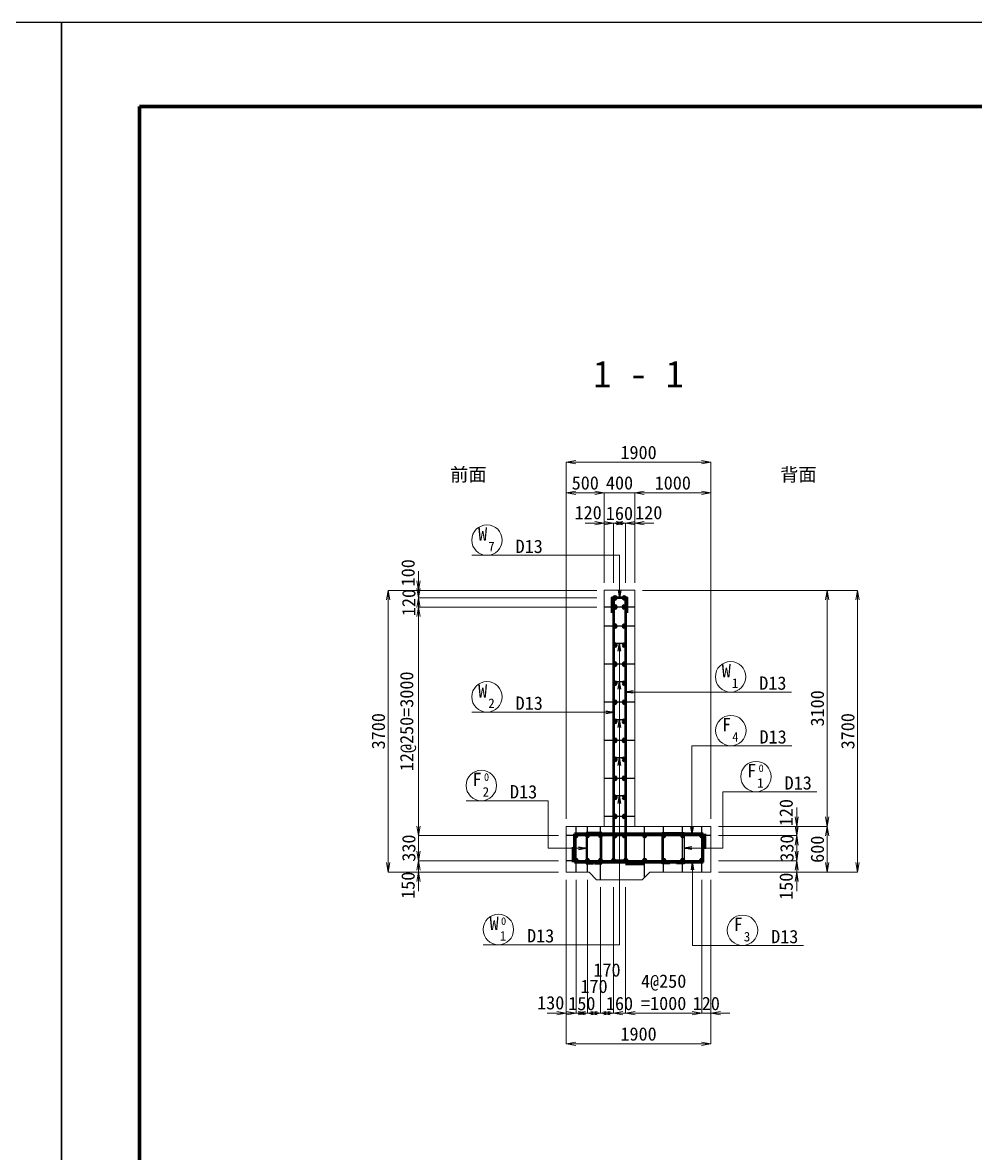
# Model space of a CAD drawing. Header units: millimetres. Extents: x 169470 to 758170, y -17820 to 11880.
# Drawn here: x 589457 to 601976, y -2970 to 11880 of the extents above; entities that cross this region are included whole.
import ezdxf
from ezdxf.enums import TextEntityAlignment as Align

# ---------------------------------------------------------------- set-up
doc = ezdxf.new("R2010")
doc.units = ezdxf.units.MM
doc.header["$LTSCALE"] = 50
doc.header["$PDSIZE"] = 300
doc.layers.get('Defpoints').update_dxf_attribs({"color": 151})
for name, color, linetype, lineweight in [('D-BGD', 7, 'Continuous', 13), ('D-STR', 1, 'Continuous', 50), ('D-STR-DIM', 7, 'Continuous', 13), ('D-STR-HTXT', 7, 'Continuous', 13), ('D-STR-STR2', 6, 'Continuous', 25), ('D-STR-STR3', 4, 'Continuous', 25), ('D-STR-TXT', 7, 'Continuous', 13), ('D-TTL', 2, 'Continuous', 140)]:
    doc.layers.add(name, color=color, linetype=linetype, lineweight=lineweight)
doc.styles.add('MS ゴシック', font='MS Gothic.ttf')
doc.styles.add('YOKO_GOTHIC', font='MS Gothic.ttf')
doc.dimstyles.new('DIM-50', dxfattribs={"dimscale": 50, "dimtxt": 3.5, "dimasz": 2.5, "dimexe": 0, "dimexo": 2, "dimgap": 0.8, "dimtad": 1, "dimdec": 0, "dimzin": 1, "dimdsep": 46, "dimtxsty": 'MS ゴシック', "dimblk": 'OPEN', "dimcen": 0.1, "dimclrd": 256, "dimclre": 256, "dimclrt": 256, "dimaunit": 1, "dimadec": 3, "dimazin": 0, "dimtfac": 1, "dimtdec": 0, "dimtix": 1, "dimtmove": 2, "dimatfit": 3, "dimldrblk": 'OPEN', "dimfxl": 1, "dimlwd": -1, "dimlwe": -1, "dimarcsym": 2})
doc.dimstyles.new('S50', dxfattribs={"dimscale": 50, "dimtxt": 3.5, "dimasz": 2, "dimexe": 1, "dimexo": 1, "dimgap": 1, "dimtad": 1, "dimdec": 0, "dimzin": 1, "dimdsep": 46, "dimtxsty": 'YOKO_GOTHIC', "dimblk": 'OPEN', "dimcen": 0, "dimclrd": 256, "dimclre": 256, "dimclrt": 256, "dimaunit": 1, "dimadec": 3, "dimazin": 0, "dimtfac": 1, "dimtdec": 0, "dimtix": 1, "dimtmove": 2, "dimatfit": 3, "dimldrblk": 'OPEN', "dimfxl": 1, "dimlwd": -1, "dimlwe": -1, "dimarcsym": 0})

# ---------------------------------------------------------------- blocks, each defined once
blk = doc.blocks.new('B')
at = {"layer": 'D-STR-STR2', "lineweight": 50}
for radius in [20, 10]:
    blk.add_circle((5867, 22812), radius, dxfattribs=at)
blk = doc.blocks.new('_Open')
at = {"color": 0, "linetype": 'ByBlock', "lineweight": -2}
for p, q in [((-1, 0.17), (0, 0)), ((-1, -0.17), (0, 0)), ((0, 0), (-1, 0))]:
    blk.add_line(p, q, dxfattribs=at)
blk = doc.blocks.new('*D314')
at = {"layer": 'D-STR-DIM', "ltscale": 1500, "transparency": 16777216}
for p, q in [((596600, 624), (596600, -1130)), ((596730, 624), (596730, -1130)), ((596475, -1130), (596350, -1130)), ((596600, -1130), (596730, -1130)), ((596855, -1130), (596980, -1130))]:
    blk.add_line(p, q, dxfattribs=at)
at = {"layer": 'Defpoints', "color": 0, "ltscale": 1500, "transparency": 16777216}
for p in [(596600, 724), (596730, 724), (596730, -1130)]:
    blk.add_point(p, dxfattribs=at)
at = {"layer": 'D-STR-DIM', "ltscale": 1500, "transparency": 16777216, "xscale": 125, "yscale": 125, "zscale": 125}
blk.add_blockref('_Open', (596600, -1130), dxfattribs=at)
at = {"layer": 'D-STR-DIM', "ltscale": 1500, "transparency": 16777216, "xscale": 125, "yscale": 125, "zscale": 125, "rotation": 180}
blk.add_blockref('_Open', (596730, -1130), dxfattribs=at)
at = {"layer": 'D-STR-DIM', "ltscale": 1500, "transparency": 16777216, "insert": (596396, -993), "char_height": 175, "attachment_point": 5, "style": 'MS ゴシック'}
blk.add_mtext('130', dxfattribs=at)
blk = doc.blocks.new('*D315')
at = {"layer": 'D-STR-DIM', "ltscale": 1500, "transparency": 16777216}
for p, q in [((596730, 624), (596730, -1130)), ((596880, 624), (596880, -1130)), ((596605, -1130), (596480, -1130)), ((596730, -1130), (596880, -1130)), ((597005, -1130), (597130, -1130))]:
    blk.add_line(p, q, dxfattribs=at)
at = {"layer": 'Defpoints', "color": 0, "ltscale": 1500, "transparency": 16777216}
for p in [(596730, 724), (596880, 724), (596880, -1130)]:
    blk.add_point(p, dxfattribs=at)
at = {"layer": 'D-STR-DIM', "ltscale": 1500, "transparency": 16777216, "xscale": 125, "yscale": 125, "zscale": 125}
blk.add_blockref('_Open', (596730, -1130), dxfattribs=at)
at = {"layer": 'D-STR-DIM', "ltscale": 1500, "transparency": 16777216, "xscale": 125, "yscale": 125, "zscale": 125, "rotation": 180}
blk.add_blockref('_Open', (596880, -1130), dxfattribs=at)
at = {"layer": 'D-STR-DIM', "ltscale": 1500, "transparency": 16777216, "insert": (596805, -1003), "char_height": 175, "attachment_point": 5, "style": 'MS ゴシック'}
blk.add_mtext('150', dxfattribs=at)
blk = doc.blocks.new('*D316')
at = {"layer": 'D-STR-DIM', "ltscale": 1500, "transparency": 16777216}
for p, q in [((596880, 624), (596880, -1130)), ((597050, 524), (597050, -1130)), ((596755, -1130), (596630, -1130)), ((596880, -1130), (597050, -1130)), ((597175, -1130), (597300, -1130))]:
    blk.add_line(p, q, dxfattribs=at)
at = {"layer": 'Defpoints', "color": 0, "ltscale": 1500, "transparency": 16777216}
for p in [(596880, 724), (597050, 624), (597050, -1130)]:
    blk.add_point(p, dxfattribs=at)
at = {"layer": 'D-STR-DIM', "ltscale": 1500, "transparency": 16777216, "xscale": 125, "yscale": 125, "zscale": 125}
blk.add_blockref('_Open', (596880, -1130), dxfattribs=at)
at = {"layer": 'D-STR-DIM', "ltscale": 1500, "transparency": 16777216, "xscale": 125, "yscale": 125, "zscale": 125, "rotation": 180}
blk.add_blockref('_Open', (597050, -1130), dxfattribs=at)
at = {"layer": 'D-STR-DIM', "ltscale": 1500, "transparency": 16777216, "insert": (596965, -778), "char_height": 175, "attachment_point": 5, "style": 'MS ゴシック'}
blk.add_mtext('170', dxfattribs=at)
blk = doc.blocks.new('*D317')
at = {"layer": 'D-STR-DIM', "ltscale": 1500, "transparency": 16777216}
for p, q in [((597050, 524), (597050, -1130)), ((597220, 524), (597220, -1130)), ((596925, -1130), (596800, -1130)), ((597050, -1130), (597220, -1130)), ((597345, -1130), (597470, -1130))]:
    blk.add_line(p, q, dxfattribs=at)
at = {"layer": 'Defpoints', "color": 0, "ltscale": 1500, "transparency": 16777216}
for p in [(597050, 624), (597220, 624), (597220, -1130)]:
    blk.add_point(p, dxfattribs=at)
at = {"layer": 'D-STR-DIM', "ltscale": 1500, "transparency": 16777216, "xscale": 125, "yscale": 125, "zscale": 125}
blk.add_blockref('_Open', (597050, -1130), dxfattribs=at)
at = {"layer": 'D-STR-DIM', "ltscale": 1500, "transparency": 16777216, "xscale": 125, "yscale": 125, "zscale": 125, "rotation": 180}
blk.add_blockref('_Open', (597220, -1130), dxfattribs=at)
at = {"layer": 'D-STR-DIM', "ltscale": 1500, "transparency": 16777216, "insert": (597135, -563), "char_height": 175, "attachment_point": 5, "style": 'MS ゴシック'}
blk.add_mtext('170', dxfattribs=at)
blk = doc.blocks.new('*D318')
at = {"layer": 'D-STR-DIM', "ltscale": 1500, "transparency": 16777216}
for p, q in [((597220, 524), (597220, -1130)), ((597380, 524), (597380, -1130)), ((597095, -1130), (596970, -1130)), ((597220, -1130), (597380, -1130)), ((597505, -1130), (597630, -1130))]:
    blk.add_line(p, q, dxfattribs=at)
at = {"layer": 'Defpoints', "color": 0, "ltscale": 1500, "transparency": 16777216}
for p in [(597220, 624), (597380, 624), (597380, -1130)]:
    blk.add_point(p, dxfattribs=at)
at = {"layer": 'D-STR-DIM', "ltscale": 1500, "transparency": 16777216, "xscale": 125, "yscale": 125, "zscale": 125}
blk.add_blockref('_Open', (597220, -1130), dxfattribs=at)
at = {"layer": 'D-STR-DIM', "ltscale": 1500, "transparency": 16777216, "xscale": 125, "yscale": 125, "zscale": 125, "rotation": 180}
blk.add_blockref('_Open', (597380, -1130), dxfattribs=at)
at = {"layer": 'D-STR-DIM', "ltscale": 1500, "transparency": 16777216, "insert": (597300, -1003), "char_height": 175, "attachment_point": 5, "style": 'MS ゴシック'}
blk.add_mtext('160', dxfattribs=at)
blk = doc.blocks.new('*D319')
at = {"layer": 'D-STR-DIM', "ltscale": 1500, "transparency": 16777216}
for p, q in [((598380, 624), (598380, -1130)), ((597380, 524), (597380, -1130)), ((597505, -1130), (598255, -1130))]:
    blk.add_line(p, q, dxfattribs=at)
at = {"layer": 'Defpoints', "color": 0, "ltscale": 1500, "transparency": 16777216}
for p in [(597380, 624), (598380, 724), (598380, -1130)]:
    blk.add_point(p, dxfattribs=at)
at = {"layer": 'D-STR-DIM', "ltscale": 1500, "transparency": 16777216, "xscale": 125, "yscale": 125, "zscale": 125, "rotation": 180}
blk.add_blockref('_Open', (597380, -1130), dxfattribs=at)
at = {"layer": 'D-STR-DIM', "ltscale": 1500, "transparency": 16777216, "xscale": 125, "yscale": 125, "zscale": 125}
blk.add_blockref('_Open', (598380, -1130), dxfattribs=at)
at = {"layer": 'D-STR-DIM', "ltscale": 1500, "transparency": 16777216, "insert": (597880, -855), "char_height": 175, "attachment_point": 5, "style": 'MS ゴシック'}
blk.add_mtext('4@250\\P=1000', dxfattribs=at)
blk = doc.blocks.new('*D320')
at = {"layer": 'D-STR-DIM', "ltscale": 1500, "transparency": 16777216}
for p, q in [((598380, 624), (598380, -1130)), ((598500, 624), (598500, -1130)), ((598255, -1130), (598130, -1130)), ((598380, -1130), (598500, -1130)), ((598625, -1130), (598750, -1130))]:
    blk.add_line(p, q, dxfattribs=at)
at = {"layer": 'Defpoints', "color": 0, "ltscale": 1500, "transparency": 16777216}
for p in [(598380, 724), (598500, 724), (598500, -1130)]:
    blk.add_point(p, dxfattribs=at)
at = {"layer": 'D-STR-DIM', "ltscale": 1500, "transparency": 16777216, "xscale": 125, "yscale": 125, "zscale": 125}
blk.add_blockref('_Open', (598380, -1130), dxfattribs=at)
at = {"layer": 'D-STR-DIM', "ltscale": 1500, "transparency": 16777216, "xscale": 125, "yscale": 125, "zscale": 125, "rotation": 180}
blk.add_blockref('_Open', (598500, -1130), dxfattribs=at)
at = {"layer": 'D-STR-DIM', "ltscale": 1500, "transparency": 16777216, "insert": (598440, -1003), "char_height": 175, "attachment_point": 5, "style": 'MS ゴシック'}
blk.add_mtext('120', dxfattribs=at)
blk = doc.blocks.new('*D321')
at = {"layer": 'D-STR-DIM', "ltscale": 1500, "transparency": 16777216}
for p, q in [((596600, 624), (596600, -1530)), ((598500, 624), (598500, -1530)), ((598375, -1530), (596725, -1530))]:
    blk.add_line(p, q, dxfattribs=at)
at = {"layer": 'Defpoints', "color": 0, "ltscale": 1500, "transparency": 16777216}
for p in [(596600, 724), (598500, 724), (596600, -1530)]:
    blk.add_point(p, dxfattribs=at)
at = {"layer": 'D-STR-DIM', "ltscale": 1500, "transparency": 16777216, "xscale": 125, "yscale": 125, "zscale": 125, "rotation": 180}
blk.add_blockref('_Open', (596600, -1530), dxfattribs=at)
at = {"layer": 'D-STR-DIM', "ltscale": 1500, "transparency": 16777216, "xscale": 125, "yscale": 125, "zscale": 125}
blk.add_blockref('_Open', (598500, -1530), dxfattribs=at)
at = {"layer": 'D-STR-DIM', "ltscale": 1500, "transparency": 16777216, "insert": (597550, -1403), "char_height": 175, "attachment_point": 5, "style": 'MS ゴシック'}
blk.add_mtext('1900', dxfattribs=at)
blk = doc.blocks.new('*D1829')
at = {"layer": 'D-STR-DIM', "ltscale": 1500, "transparency": 16777216}
for p, q in [((594659, 4549), (594659, 4674)), ((597000, 4424), (594659, 4424)), ((594659, 4424), (594659, 4324)), ((597000, 4324), (594659, 4324)), ((594659, 4199), (594659, 4074))]:
    blk.add_line(p, q, dxfattribs=at)
at = {"layer": 'Defpoints', "color": 0, "ltscale": 1500, "transparency": 16777216}
for p in [(594659, 4324), (597100, 4424), (597100, 4324)]:
    blk.add_point(p, dxfattribs=at)
at = {"layer": 'D-STR-DIM', "ltscale": 1500, "transparency": 16777216, "xscale": 125, "yscale": 125, "zscale": 125}
for p, rotation in [((594659, 4424), 270), ((594659, 4324), 90)]:
    blk.add_blockref('_Open', p, dxfattribs=dict(at, rotation=rotation))
at = {"layer": 'D-STR-DIM', "ltscale": 1500, "transparency": 16777216, "insert": (594522, 4655), "char_height": 175, "attachment_point": 5, "rotation": 90, "style": 'MS ゴシック'}
blk.add_mtext('100', dxfattribs=at)
blk = doc.blocks.new('*D1830')
at = {"layer": 'D-STR-DIM', "ltscale": 1500, "transparency": 16777216}
for p, q in [((594659, 4449), (594659, 4574)), ((597000, 4324), (594659, 4324)), ((594659, 4324), (594659, 4204)), ((597000, 4204), (594659, 4204)), ((594659, 4079), (594659, 3954))]:
    blk.add_line(p, q, dxfattribs=at)
at = {"layer": 'Defpoints', "color": 0, "ltscale": 1500, "transparency": 16777216}
for p in [(597100, 4324), (594659, 4204), (597100, 4204)]:
    blk.add_point(p, dxfattribs=at)
at = {"layer": 'D-STR-DIM', "ltscale": 1500, "transparency": 16777216, "xscale": 125, "yscale": 125, "zscale": 125}
for p, rotation in [((594659, 4324), 270), ((594659, 4204), 90)]:
    blk.add_blockref('_Open', p, dxfattribs=dict(at, rotation=rotation))
at = {"layer": 'D-STR-DIM', "ltscale": 1500, "transparency": 16777216, "insert": (594532, 4264), "char_height": 175, "attachment_point": 5, "rotation": 90, "style": 'MS ゴシック'}
blk.add_mtext('120', dxfattribs=at)
blk = doc.blocks.new('*D1831')
at = {"layer": 'D-STR-DIM', "ltscale": 1500, "transparency": 16777216}
for p, q in [((597000, 4204), (594659, 4204)), ((594659, 4079), (594659, 1329)), ((596500, 1204), (594659, 1204))]:
    blk.add_line(p, q, dxfattribs=at)
at = {"layer": 'Defpoints', "color": 0, "ltscale": 1500, "transparency": 16777216}
for p in [(597100, 4204), (594659, 1204), (596600, 1204)]:
    blk.add_point(p, dxfattribs=at)
at = {"layer": 'D-STR-DIM', "ltscale": 1500, "transparency": 16777216, "xscale": 125, "yscale": 125, "zscale": 125}
for p, rotation in [((594659, 4204), 90), ((594659, 1204), 270)]:
    blk.add_blockref('_Open', p, dxfattribs=dict(at, rotation=rotation))
at = {"layer": 'D-STR-DIM', "ltscale": 1500, "transparency": 16777216, "insert": (594522, 2704), "char_height": 175, "attachment_point": 5, "rotation": 90, "style": 'MS ゴシック'}
blk.add_mtext('12@250=3000', dxfattribs=at)
blk = doc.blocks.new('*D1832')
at = {"layer": 'D-STR-DIM', "ltscale": 1500, "transparency": 16777216}
for p, q in [((594659, 1329), (594659, 1454)), ((596500, 1204), (594659, 1204)), ((594659, 1204), (594659, 874)), ((596500, 874), (594659, 874)), ((594659, 749), (594659, 624))]:
    blk.add_line(p, q, dxfattribs=at)
at = {"layer": 'Defpoints', "color": 0, "ltscale": 1500, "transparency": 16777216}
for p in [(596600, 1204), (594659, 874), (596600, 874)]:
    blk.add_point(p, dxfattribs=at)
at = {"layer": 'D-STR-DIM', "ltscale": 1500, "transparency": 16777216, "xscale": 125, "yscale": 125, "zscale": 125}
for p, rotation in [((594659, 1204), 270), ((594659, 874), 90)]:
    blk.add_blockref('_Open', p, dxfattribs=dict(at, rotation=rotation))
at = {"layer": 'D-STR-DIM', "ltscale": 1500, "transparency": 16777216, "insert": (594532, 1039), "char_height": 175, "attachment_point": 5, "rotation": 90, "style": 'MS ゴシック'}
blk.add_mtext('330', dxfattribs=at)
blk = doc.blocks.new('*D1833')
at = {"layer": 'D-STR-DIM', "ltscale": 1500, "transparency": 16777216}
for p, q in [((594659, 999), (594659, 1124)), ((596500, 874), (594659, 874)), ((594659, 874), (594659, 724)), ((596500, 724), (594659, 724)), ((594659, 599), (594659, 474))]:
    blk.add_line(p, q, dxfattribs=at)
at = {"layer": 'Defpoints', "color": 0, "ltscale": 1500, "transparency": 16777216}
for p in [(596600, 874), (594659, 724), (596600, 724)]:
    blk.add_point(p, dxfattribs=at)
at = {"layer": 'D-STR-DIM', "ltscale": 1500, "transparency": 16777216, "xscale": 125, "yscale": 125, "zscale": 125}
for p, rotation in [((594659, 874), 270), ((594659, 724), 90)]:
    blk.add_blockref('_Open', p, dxfattribs=dict(at, rotation=rotation))
at = {"layer": 'D-STR-DIM', "ltscale": 1500, "transparency": 16777216, "insert": (594522, 551), "char_height": 175, "attachment_point": 5, "rotation": 90, "style": 'MS ゴシック'}
blk.add_mtext('150', dxfattribs=at)
blk = doc.blocks.new('*D1834')
at = {"layer": 'D-STR-DIM', "ltscale": 1500, "transparency": 16777216}
for p, q in [((597000, 4424), (594259, 4424)), ((594259, 849), (594259, 4299)), ((596500, 724), (594259, 724))]:
    blk.add_line(p, q, dxfattribs=at)
at = {"layer": 'Defpoints', "color": 0, "ltscale": 1500, "transparency": 16777216}
for p in [(594259, 4424), (597100, 4424), (596600, 724)]:
    blk.add_point(p, dxfattribs=at)
at = {"layer": 'D-STR-DIM', "ltscale": 1500, "transparency": 16777216, "xscale": 125, "yscale": 125, "zscale": 125}
for p, rotation in [((594259, 4424), 90), ((594259, 724), 270)]:
    blk.add_blockref('_Open', p, dxfattribs=dict(at, rotation=rotation))
at = {"layer": 'D-STR-DIM', "ltscale": 1500, "transparency": 16777216, "insert": (594132, 2574), "char_height": 175, "attachment_point": 5, "rotation": 90, "style": 'MS ゴシック'}
blk.add_mtext('3700', dxfattribs=at)
blk = doc.blocks.new('*D1835')
at = {"layer": 'D-STR-DIM', "ltscale": 1500, "transparency": 16777216}
for p, q in [((599628, 1449), (599628, 1574)), ((598600, 1324), (599628, 1324)), ((598600, 1204), (599628, 1204)), ((599628, 1324), (599628, 1204)), ((599628, 1079), (599628, 954))]:
    blk.add_line(p, q, dxfattribs=at)
at = {"layer": 'Defpoints', "color": 0, "ltscale": 1500, "transparency": 16777216}
for p in [(598500, 1324), (598500, 1204), (599628, 1204)]:
    blk.add_point(p, dxfattribs=at)
at = {"layer": 'D-STR-DIM', "ltscale": 1500, "transparency": 16777216, "xscale": 125, "yscale": 125, "zscale": 125}
for p, rotation in [((599628, 1324), 270), ((599628, 1204), 90)]:
    blk.add_blockref('_Open', p, dxfattribs=dict(at, rotation=rotation))
at = {"layer": 'D-STR-DIM', "ltscale": 1500, "transparency": 16777216, "insert": (599490, 1505), "char_height": 175, "attachment_point": 5, "rotation": 90, "style": 'MS ゴシック'}
blk.add_mtext('120', dxfattribs=at)
blk = doc.blocks.new('*D1836')
at = {"layer": 'D-STR-DIM', "ltscale": 1500, "transparency": 16777216}
for p, q in [((599628, 1329), (599628, 1454)), ((598600, 1204), (599628, 1204)), ((599628, 1204), (599628, 874)), ((598600, 874), (599628, 874)), ((599628, 749), (599628, 624))]:
    blk.add_line(p, q, dxfattribs=at)
at = {"layer": 'Defpoints', "color": 0, "ltscale": 1500, "transparency": 16777216}
for p in [(598500, 1204), (598500, 874), (599628, 874)]:
    blk.add_point(p, dxfattribs=at)
at = {"layer": 'D-STR-DIM', "ltscale": 1500, "transparency": 16777216, "xscale": 125, "yscale": 125, "zscale": 125}
for p, rotation in [((599628, 1204), 270), ((599628, 874), 90)]:
    blk.add_blockref('_Open', p, dxfattribs=dict(at, rotation=rotation))
at = {"layer": 'D-STR-DIM', "ltscale": 1500, "transparency": 16777216, "insert": (599500, 1039), "char_height": 175, "attachment_point": 5, "rotation": 90, "style": 'MS ゴシック'}
blk.add_mtext('330', dxfattribs=at)
blk = doc.blocks.new('*D1837')
at = {"layer": 'D-STR-DIM', "ltscale": 1500, "transparency": 16777216}
for p, q in [((599628, 999), (599628, 1124)), ((598600, 874), (599628, 874)), ((599628, 874), (599628, 724)), ((598600, 724), (599628, 724)), ((599628, 599), (599628, 474))]:
    blk.add_line(p, q, dxfattribs=at)
at = {"layer": 'Defpoints', "color": 0, "ltscale": 1500, "transparency": 16777216}
for p in [(598500, 874), (598500, 724), (599628, 724)]:
    blk.add_point(p, dxfattribs=at)
at = {"layer": 'D-STR-DIM', "ltscale": 1500, "transparency": 16777216, "xscale": 125, "yscale": 125, "zscale": 125}
for p, rotation in [((599628, 874), 270), ((599628, 724), 90)]:
    blk.add_blockref('_Open', p, dxfattribs=dict(at, rotation=rotation))
at = {"layer": 'D-STR-DIM', "ltscale": 1500, "transparency": 16777216, "insert": (599490, 538), "char_height": 175, "attachment_point": 5, "rotation": 90, "style": 'MS ゴシック'}
blk.add_mtext('150', dxfattribs=at)
blk = doc.blocks.new('*D322')
at = {"layer": 'D-STR-DIM', "ltscale": 1500, "transparency": 16777216}
for p, q in [((598600, 1324), (600028, 1324)), ((600028, 849), (600028, 1199)), ((598600, 724), (600028, 724))]:
    blk.add_line(p, q, dxfattribs=at)
at = {"layer": 'Defpoints', "color": 0, "ltscale": 1500, "transparency": 16777216}
for p in [(598500, 1324), (600028, 1324), (598500, 724)]:
    blk.add_point(p, dxfattribs=at)
at = {"layer": 'D-STR-DIM', "ltscale": 1500, "transparency": 16777216, "xscale": 125, "yscale": 125, "zscale": 125}
for p, rotation in [((600028, 1324), 90), ((600028, 724), 270)]:
    blk.add_blockref('_Open', p, dxfattribs=dict(at, rotation=rotation))
at = {"layer": 'D-STR-DIM', "ltscale": 1500, "transparency": 16777216, "insert": (599900, 1024), "char_height": 175, "attachment_point": 5, "rotation": 90, "style": 'MS ゴシック'}
blk.add_mtext('600', dxfattribs=at)
blk = doc.blocks.new('*D1838')
at = {"layer": 'D-STR-DIM', "ltscale": 1500, "transparency": 16777216}
for p, q in [((597600, 4424), (600428, 4424)), ((600428, 849), (600428, 4299)), ((598600, 724), (600428, 724))]:
    blk.add_line(p, q, dxfattribs=at)
at = {"layer": 'Defpoints', "color": 0, "ltscale": 1500, "transparency": 16777216}
for p in [(597500, 4424), (600428, 4424), (598500, 724)]:
    blk.add_point(p, dxfattribs=at)
at = {"layer": 'D-STR-DIM', "ltscale": 1500, "transparency": 16777216, "xscale": 125, "yscale": 125, "zscale": 125}
for p, rotation in [((600428, 4424), 90), ((600428, 724), 270)]:
    blk.add_blockref('_Open', p, dxfattribs=dict(at, rotation=rotation))
at = {"layer": 'D-STR-DIM', "ltscale": 1500, "transparency": 16777216, "insert": (600300, 2574), "char_height": 175, "attachment_point": 5, "rotation": 90, "style": 'MS ゴシック'}
blk.add_mtext('3700', dxfattribs=at)
blk = doc.blocks.new('*D323')
at = {"layer": 'D-STR-DIM', "ltscale": 1500, "transparency": 16777216}
for p, q in [((597600, 4424), (600028, 4424)), ((600028, 1449), (600028, 4299)), ((598600, 1324), (600028, 1324))]:
    blk.add_line(p, q, dxfattribs=at)
at = {"layer": 'Defpoints', "color": 0, "ltscale": 1500, "transparency": 16777216}
for p in [(597500, 4424), (600028, 4424), (598500, 1324)]:
    blk.add_point(p, dxfattribs=at)
at = {"layer": 'D-STR-DIM', "ltscale": 1500, "transparency": 16777216, "xscale": 125, "yscale": 125, "zscale": 125}
for p, rotation in [((600028, 4424), 90), ((600028, 1324), 270)]:
    blk.add_blockref('_Open', p, dxfattribs=dict(at, rotation=rotation))
at = {"layer": 'D-STR-DIM', "ltscale": 1500, "transparency": 16777216, "insert": (599900, 2874), "char_height": 175, "attachment_point": 5, "rotation": 90, "style": 'MS ゴシック'}
blk.add_mtext('3100', dxfattribs=at)
blk = doc.blocks.new('*D324')
at = {"layer": 'D-STR-DIM', "ltscale": 1500, "transparency": 16777216}
for p, q in [((596975, 5306), (596850, 5306)), ((597100, 4524), (597100, 5306)), ((597100, 5306), (597220, 5306)), ((597220, 4524), (597220, 5306)), ((597345, 5306), (597470, 5306))]:
    blk.add_line(p, q, dxfattribs=at)
at = {"layer": 'Defpoints', "color": 0, "ltscale": 1500, "transparency": 16777216}
for p in [(597220, 5306), (597100, 4424), (597220, 4424)]:
    blk.add_point(p, dxfattribs=at)
at = {"layer": 'D-STR-DIM', "ltscale": 1500, "transparency": 16777216, "xscale": 125, "yscale": 125, "zscale": 125}
blk.add_blockref('_Open', (597100, 5306), dxfattribs=at)
at = {"layer": 'D-STR-DIM', "ltscale": 1500, "transparency": 16777216, "xscale": 125, "yscale": 125, "zscale": 125, "rotation": 180}
blk.add_blockref('_Open', (597220, 5306), dxfattribs=at)
at = {"layer": 'D-STR-DIM', "ltscale": 1500, "transparency": 16777216, "insert": (596888, 5444), "char_height": 175, "attachment_point": 5, "style": 'MS ゴシック'}
blk.add_mtext('120', dxfattribs=at)
blk = doc.blocks.new('*D325')
at = {"layer": 'D-STR-DIM', "ltscale": 1500, "transparency": 16777216}
for p, q in [((597095, 5306), (596970, 5306)), ((597220, 4524), (597220, 5306)), ((597220, 5306), (597379, 5306)), ((597379, 4524), (597379, 5306)), ((597504, 5306), (597629, 5306))]:
    blk.add_line(p, q, dxfattribs=at)
at = {"layer": 'Defpoints', "color": 0, "ltscale": 1500, "transparency": 16777216}
for p in [(597379, 5306), (597220, 4424), (597379, 4424)]:
    blk.add_point(p, dxfattribs=at)
at = {"layer": 'D-STR-DIM', "ltscale": 1500, "transparency": 16777216, "xscale": 125, "yscale": 125, "zscale": 125}
blk.add_blockref('_Open', (597220, 5306), dxfattribs=at)
at = {"layer": 'D-STR-DIM', "ltscale": 1500, "transparency": 16777216, "xscale": 125, "yscale": 125, "zscale": 125, "rotation": 180}
blk.add_blockref('_Open', (597379, 5306), dxfattribs=at)
at = {"layer": 'D-STR-DIM', "ltscale": 1500, "transparency": 16777216, "insert": (597299, 5434), "char_height": 175, "attachment_point": 5, "style": 'MS ゴシック'}
blk.add_mtext('160', dxfattribs=at)
blk = doc.blocks.new('*D326')
at = {"layer": 'D-STR-DIM', "ltscale": 1500, "transparency": 16777216}
for p, q in [((597254, 5306), (597129, 5306)), ((597379, 4524), (597379, 5306)), ((597379, 5306), (597500, 5306)), ((597500, 4524), (597500, 5306)), ((597625, 5306), (597750, 5306))]:
    blk.add_line(p, q, dxfattribs=at)
at = {"layer": 'Defpoints', "color": 0, "ltscale": 1500, "transparency": 16777216}
for p in [(597500, 5306), (597379, 4424), (597500, 4424)]:
    blk.add_point(p, dxfattribs=at)
at = {"layer": 'D-STR-DIM', "ltscale": 1500, "transparency": 16777216, "xscale": 125, "yscale": 125, "zscale": 125}
blk.add_blockref('_Open', (597379, 5306), dxfattribs=at)
at = {"layer": 'D-STR-DIM', "ltscale": 1500, "transparency": 16777216, "xscale": 125, "yscale": 125, "zscale": 125, "rotation": 180}
blk.add_blockref('_Open', (597500, 5306), dxfattribs=at)
at = {"layer": 'D-STR-DIM', "ltscale": 1500, "transparency": 16777216, "insert": (597684, 5444), "char_height": 175, "attachment_point": 5, "style": 'MS ゴシック'}
blk.add_mtext('120', dxfattribs=at)
blk = doc.blocks.new('*D327')
at = {"layer": 'D-STR-DIM', "ltscale": 1500, "transparency": 16777216}
for p, q in [((596975, 5706), (596850, 5706)), ((597100, 4524), (597100, 5706)), ((597500, 5706), (597100, 5706)), ((597500, 4524), (597500, 5706)), ((597625, 5706), (597750, 5706))]:
    blk.add_line(p, q, dxfattribs=at)
at = {"layer": 'Defpoints', "color": 0, "ltscale": 1500, "transparency": 16777216}
for p in [(597100, 5706), (597100, 4424), (597500, 4424)]:
    blk.add_point(p, dxfattribs=at)
at = {"layer": 'D-STR-DIM', "ltscale": 1500, "transparency": 16777216, "xscale": 125, "yscale": 125, "zscale": 125}
blk.add_blockref('_Open', (597100, 5706), dxfattribs=at)
at = {"layer": 'D-STR-DIM', "ltscale": 1500, "transparency": 16777216, "xscale": 125, "yscale": 125, "zscale": 125, "rotation": 180}
blk.add_blockref('_Open', (597500, 5706), dxfattribs=at)
at = {"layer": 'D-STR-DIM', "ltscale": 1500, "transparency": 16777216, "insert": (597300, 5834), "char_height": 175, "attachment_point": 5, "style": 'MS ゴシック'}
blk.add_mtext('400', dxfattribs=at)
blk = doc.blocks.new('*D328')
at = {"layer": 'D-STR-DIM', "ltscale": 1500, "transparency": 16777216}
for p, q in [((597500, 4524), (597500, 5706)), ((597625, 5706), (598375, 5706)), ((598500, 1424), (598500, 5706))]:
    blk.add_line(p, q, dxfattribs=at)
at = {"layer": 'Defpoints', "color": 0, "ltscale": 1500, "transparency": 16777216}
for p in [(598500, 5706), (597500, 4424), (598500, 1324)]:
    blk.add_point(p, dxfattribs=at)
at = {"layer": 'D-STR-DIM', "ltscale": 1500, "transparency": 16777216, "xscale": 125, "yscale": 125, "zscale": 125, "rotation": 180}
blk.add_blockref('_Open', (597500, 5706), dxfattribs=at)
at = {"layer": 'D-STR-DIM', "ltscale": 1500, "transparency": 16777216, "xscale": 125, "yscale": 125, "zscale": 125}
blk.add_blockref('_Open', (598500, 5706), dxfattribs=at)
at = {"layer": 'D-STR-DIM', "ltscale": 1500, "transparency": 16777216, "insert": (598000, 5834), "char_height": 175, "attachment_point": 5, "style": 'MS ゴシック'}
blk.add_mtext('1000', dxfattribs=at)
blk = doc.blocks.new('*D1839')
at = {"layer": 'D-STR-DIM', "ltscale": 1500, "transparency": 16777216}
for p, q in [((596600, 1424), (596600, 5706)), ((596975, 5706), (596725, 5706)), ((597100, 4524), (597100, 5706))]:
    blk.add_line(p, q, dxfattribs=at)
at = {"layer": 'Defpoints', "color": 0, "ltscale": 1500, "transparency": 16777216}
for p in [(596600, 5706), (597100, 4424), (596600, 1324)]:
    blk.add_point(p, dxfattribs=at)
at = {"layer": 'D-STR-DIM', "ltscale": 1500, "transparency": 16777216, "xscale": 125, "yscale": 125, "zscale": 125, "rotation": 180}
blk.add_blockref('_Open', (596600, 5706), dxfattribs=at)
at = {"layer": 'D-STR-DIM', "ltscale": 1500, "transparency": 16777216, "xscale": 125, "yscale": 125, "zscale": 125}
blk.add_blockref('_Open', (597100, 5706), dxfattribs=at)
at = {"layer": 'D-STR-DIM', "ltscale": 1500, "transparency": 16777216, "insert": (596850, 5834), "char_height": 175, "attachment_point": 5, "style": 'MS ゴシック'}
blk.add_mtext('500', dxfattribs=at)
blk = doc.blocks.new('*D329')
at = {"layer": 'D-STR-DIM', "ltscale": 1500, "transparency": 16777216}
for p, q in [((596600, 1424), (596600, 6106)), ((596725, 6106), (598375, 6106)), ((598500, 1424), (598500, 6106))]:
    blk.add_line(p, q, dxfattribs=at)
at = {"layer": 'Defpoints', "color": 0, "ltscale": 1500, "transparency": 16777216}
for p in [(598500, 6106), (596600, 1324), (598500, 1324)]:
    blk.add_point(p, dxfattribs=at)
at = {"layer": 'D-STR-DIM', "ltscale": 1500, "transparency": 16777216, "xscale": 125, "yscale": 125, "zscale": 125, "rotation": 180}
blk.add_blockref('_Open', (596600, 6106), dxfattribs=at)
at = {"layer": 'D-STR-DIM', "ltscale": 1500, "transparency": 16777216, "xscale": 125, "yscale": 125, "zscale": 125}
blk.add_blockref('_Open', (598500, 6106), dxfattribs=at)
at = {"layer": 'D-STR-DIM', "ltscale": 1500, "transparency": 16777216, "insert": (597550, 6234), "char_height": 175, "attachment_point": 5, "style": 'MS ゴシック'}
blk.add_mtext('1900', dxfattribs=at)

msp = doc.modelspace()

# ---------------------------------------------------------------- linework, layer by layer
at = {"layer": 'D-BGD'}
for p, q in [((597099.56, 4424.42), (597499.56, 4424.42)), ((597099.56, 4424.42), (597099.56, 1324.42)), ((597499.56, 4424.42), (597499.56, 1324.42)), ((598499.56, 1324.42), (596599.56, 1324.42)), ((596599.56, 1324.42), (596599.56, 724.42)), ((598499.56, 1324.42), (598499.56, 724.42))]:
    msp.add_line(p, q, dxfattribs=at)
msp.add_lwpolyline([(596599.56, 724.42), (596899.56, 724.42), (596999.56, 624.42), (597599.56, 624.42), (597699.56, 724.42), (598499.56, 724.42)], dxfattribs=at)
at = {"layer": 'D-STR'}
for p, q in [((597219.56, 4324.42), (597219.56, 854.42)), ((597379.56, 4324.42), (597379.56, 854.42)), ((598399.56, 1224.42), (596709.56, 1224.42)), ((596709.56, 854.42), (596709.56, 1224.42)), ((598399.56, 854.42), (598399.56, 1224.42)), ((598419.56, 1224.42), (598419.56, 1029.42)), ((596689.56, 854.42), (596689.56, 1049.42)), ((596709.56, 854.42), (598399.56, 854.42)), ((597219.56, 874.42), (597414.56, 874.42)), ((597379.56, 834.42), (597619.56, 834.42))]:
    msp.add_line(p, q, dxfattribs=at)
msp.add_lwpolyline([(597399.56, 4129.42), (597399.56, 4324.42), (597199.56, 4324.42), (597199.56, 4129.42)], dxfattribs=at)
at = {"layer": 'D-STR-HTXT'}
for p, q in [((596360.35, 1661.53), (595284.53, 1661.53)), ((598656.22, 1778.07), (599892.63, 1778.07))]:
    msp.add_line(p, q, dxfattribs=at)
for centre in [(595558.22, 5084.24), (598759.46, 3288.88), (595558.22, 3025.14), (598763.09, 2582.38), (599092.63, 1978.07), (595484.53, 1861.53), (595708.77, -29.97), (598915.98, -40)]:
    msp.add_circle(centre, 200, dxfattribs=at)
at = {"layer": 'D-STR-STR3'}
for p, q in [((597379.56, 3724.42), (597219.56, 3724.42)), ((597379.56, 3224.42), (597219.56, 3224.42)), ((597379.56, 2724.42), (597219.56, 2724.42)), ((597379.56, 2224.42), (597219.56, 2224.42)), ((597379.56, 1724.42), (597219.56, 1724.42))]:
    msp.add_line(p, q, dxfattribs=at)
for points in [[(596969.56, 834.42), (597069.56, 834.42), (597069.56, 1244.42), (596859.56, 1244.42), (596859.56, 834.42), (596959.56, 834.42)], [(597959.56, 834.42), (597859.56, 834.42), (597859.56, 1244.42), (598149.56, 1244.42), (598149.56, 834.42), (598049.56, 834.42)]]:
    msp.add_lwpolyline(points, dxfattribs=at)
at = {"layer": 'D-TTL'}
msp.add_lwpolyline([(590994.53, 10780), (590994.53, -16720), (630994.53, -16720), (630994.53, 10780)], close=True, dxfattribs=at)
at = {"layer": 'Defpoints'}
for p, q in [((597499.56, 4204.42), (597099.56, 4204.42)), ((597499.56, 3954.42), (597099.56, 3954.42)), ((597499.56, 3454.42), (597099.56, 3454.42)), ((597499.56, 2954.42), (597099.56, 2954.42)), ((597499.56, 2454.42), (597099.56, 2454.42)), ((597499.56, 1954.42), (597099.56, 1954.42)), ((597499.56, 1454.42), (597099.56, 1454.42)), ((598499.56, 1204.42), (596599.56, 1204.42)), ((596699.56, 1204.42), (598379.56, 1204.42)), ((596729.56, 724.42), (596729.56, 1324.42)), ((596879.56, 724.42), (596879.56, 1324.42)), ((597049.56, 624.42), (597049.56, 1324.42)), ((597629.56, 654.42), (597629.56, 1324.42)), ((597879.56, 724.42), (597879.56, 1324.42)), ((598129.56, 724.42), (598129.56, 1324.42)), ((598379.56, 724.42), (598379.56, 1324.42)), ((596599.56, 874.42), (598379.56, 874.42))]:
    msp.add_line(p, q, dxfattribs=at)
at = {"layer": 'Defpoints', "color": 1}
for points in [[(547919.53, 11880), (547919.53, -17820), (589969.53, -17820), (589969.53, 11880)], [(589969.53, 11880), (589969.53, -17820), (632019.53, -17820), (632019.53, 11880)]]:
    msp.add_lwpolyline(points, close=True, dxfattribs=at)

# ---------------------------------------------------------------- block references
at = {"layer": 'D-STR-STR2', "xscale": -1, "rotation": 180}
for p in [(591372.91, 27136.69), (591492.91, 27136.69), (591372.91, 27016.69), (591492.91, 27016.69), (591372.91, 26766.69), (591492.91, 26766.69), (591372.91, 26516.69), (591492.91, 26516.69), (591372.91, 26266.69), (591492.91, 26266.69), (591372.91, 26016.69), (591492.91, 26016.69), (591372.91, 25766.69), (591492.91, 25766.69), (591372.91, 25516.69), (591492.91, 25516.69), (591372.91, 25266.69), (591492.91, 25266.69), (591372.91, 25016.69), (591492.91, 25016.69), (591372.91, 24766.69), (591492.91, 24766.69), (591372.91, 24516.69), (591492.91, 24516.69), (591372.91, 24266.69), (591492.91, 24266.69), (590862.91, 24016.69), (591012.91, 24016.69), (591182.91, 24016.69), (591372.91, 24016.69), (591492.91, 24016.69), (591762.91, 24016.69), (592012.91, 24016.69), (592262.91, 24016.69), (592512.91, 24016.69), (590862.91, 23686.69), (591012.91, 23686.69), (591182.91, 23686.69), (591352.91, 23686.69), (591512.91, 23686.69), (591762.91, 23686.69), (592012.91, 23686.69), (592262.91, 23686.69), (592512.91, 23686.69)]:
    msp.add_blockref('B', p, dxfattribs=at)

# ---------------------------------------------------------------- texts
at = {"layer": 'D-STR-TXT', "style": 'YOKO_GOTHIC'}
for s, height, p in [('1 - 1', 350, (597549.56, 7090.86)), ('W', 175, (595501.95, 5075.92)), ('7', 125, (595617.61, 4938.12)), ('W', 175, (598703.18, 3280.57)), ('W', 175, (595501.95, 3016.82)), ('1', 125, (598818.84, 3142.76)), ('2', 125, (595617.61, 2879.02)), ('F', 175, (598706.82, 2574.07)), ('4', 125, (598822.48, 2436.26)), ('F', 175, (599036.36, 1969.76)), ('0', 100, (599160.75, 2038.26)), ('F', 175, (595428.26, 1853.22)), ('0', 100, (595552.65, 1921.72)), ('1', 125, (599152.02, 1831.95)), ('2', 125, (595543.92, 1715.41)), ('W', 175, (595652.49, -38.29)), ('0', 100, (595776.89, 30.22)), ('F', 175, (598859.71, -48.32)), ('1', 125, (595768.15, -176.09)), ('3', 125, (598975.37, -186.12))]:
    msp.add_text(s, height=height, dxfattribs=at).set_placement(p, align=Align.CENTER)
for s, p in [('前面', (595074.89, 5857.34)), ('背面', (599411.58, 5857.34)), ('D13', (595934.74, 4914.24)), ('D13', (599135.98, 3118.88)), ('D13', (595934.74, 2855.14)), ('D13', (599139.61, 2412.38)), ('D13', (599469.15, 1808.07)), ('D13', (595861.05, 1691.53)), ('D13', (596085.29, -199.97)), ('D13', (599292.51, -210))]:
    msp.add_text(s, height=175, dxfattribs=at).set_placement(p)

# ---------------------------------------------------------------- dimensions: what is measured, and where the dimension line sits
at = {"layer": 'D-STR-DIM', "ltscale": 1500}
for base, p1, p2, picture, middle in [((598499.56, 6106.43), (596599.56, 1324.42), (598499.56, 1324.42), '*D329', (597549.56, 6233.93)), ((596599.56, 5706.43), (597099.56, 4424.42), (596599.56, 1324.42), '*D1839', (596849.56, 5833.93)), ((597099.56, 5706.43), (597499.56, 4424.42), (597099.56, 4424.42), '*D327', (597299.56, 5833.93)), ((598499.56, 5706.43), (597499.56, 4424.42), (598499.56, 1324.42), '*D328', (597999.56, 5833.93)), ((597379.43, 5306.43), (597219.56, 4424.42), (597379.43, 4424.42), '*D325', (597299.49, 5433.93)), ((596879.56, -1130.27), (596729.56, 724.42), (596879.56, 724.42), '*D315', (596804.56, -1002.77)), ((596599.56, -1530.27), (598499.56, 724.42), (596599.56, 724.42), '*D321', (597549.56, -1402.77)), ((597379.56, -1130.27), (597219.56, 624.42), (597379.56, 624.42), '*D318', (597299.56, -1002.77)), ((598499.56, -1130.27), (598379.56, 724.42), (598499.56, 724.42), '*D320', (598439.56, -1002.77))]:
    dim = msp.add_linear_dim(base=base, p1=p1, p2=p2, dimstyle='DIM-50', dxfattribs=at)
    dim.commit()
    dim.dimension.update_dxf_attribs({"geometry": picture, "text_midpoint": middle})
for base, p1, p2, picture, middle in [((597219.56, 5306.43), (597099.56, 4424.42), (597219.56, 4424.42), '*D324', (596888.09, 5443.93)), ((597499.56, 5306.43), (597379.43, 4424.42), (597499.56, 4424.42), '*D326', (597684.07, 5443.93)), ((596729.56, -1130.27), (596599.56, 724.42), (596729.56, 724.42), '*D314', (596396.15, -992.77)), ((597049.56, -1130.27), (596879.56, 724.42), (597049.56, 624.42), '*D316', (596964.56, -778.26)), ((597219.56, -1130.27), (597049.56, 624.42), (597219.56, 624.42), '*D317', (597134.56, -563.07))]:
    dim = msp.add_linear_dim(base=base, p1=p1, p2=p2, dimstyle='DIM-50', dxfattribs=at)
    dim.commit()
    dim.dimension.update_dxf_attribs({"geometry": picture, "text_midpoint": middle, "dimtype": 160})
for base, p1, p2, picture, middle in [((594659.12, 4324.42), (597099.56, 4424.42), (597099.56, 4324.42), '*D1829', (594521.62, 4654.65)), ((599627.84, 1204.42), (598499.56, 1324.42), (598499.56, 1204.42), '*D1835', (599490.34, 1505.14)), ((594659.12, 724.42), (596599.56, 874.42), (596599.56, 724.42), '*D1833', (594521.62, 550.72)), ((599627.84, 724.42), (598499.56, 874.42), (598499.56, 724.42), '*D1837', (599490.34, 537.97))]:
    dim = msp.add_linear_dim(base=base, p1=p1, p2=p2, angle=90, dimstyle='DIM-50', dxfattribs=at)
    dim.commit()
    dim.dimension.update_dxf_attribs({"geometry": picture, "text_midpoint": middle, "dimtype": 160})
for base, p1, p2, picture, middle in [((594659.12, 4204.42), (597099.56, 4324.42), (597099.56, 4204.42), '*D1830', (594531.62, 4264.42)), ((594259.12, 4424.42), (596599.56, 724.42), (597099.56, 4424.42), '*D1834', (594131.62, 2574.42)), ((600427.84, 4424.42), (598499.56, 724.42), (597499.56, 4424.42), '*D1838', (600300.34, 2574.42)), ((600027.84, 4424.42), (598499.56, 1324.42), (597499.56, 4424.42), '*D323', (599900.34, 2874.42)), ((594659.12, 874.42), (596599.56, 1204.42), (596599.56, 874.42), '*D1832', (594531.62, 1039.42)), ((599627.84, 874.42), (598499.56, 1204.42), (598499.56, 874.42), '*D1836', (599500.34, 1039.42)), ((600027.84, 1324.42), (598499.56, 724.42), (598499.56, 1324.42), '*D322', (599900.34, 1024.42))]:
    dim = msp.add_linear_dim(base=base, p1=p1, p2=p2, angle=90, dimstyle='DIM-50', dxfattribs=at)
    dim.commit()
    dim.dimension.update_dxf_attribs({"geometry": picture, "text_midpoint": middle})
dim = msp.add_linear_dim(base=(594659.12, 1204.42), p1=(597099.56, 4204.42), p2=(596599.56, 1204.42), angle=90, text='12@250=<>', dimstyle='DIM-50', dxfattribs=at)
dim.commit()
dim.dimension.update_dxf_attribs({"geometry": '*D1831', "text_midpoint": (594522.29, 2704.42)})
dim = msp.add_linear_dim(base=(598379.56, -1130.27), p1=(597379.56, 624.42), p2=(598379.56, 724.42), text='4@250\\P=<>', dimstyle='DIM-50', dxfattribs=at)
dim.commit()
dim.dimension.update_dxf_attribs({"geometry": '*D319', "text_midpoint": (597879.56, -854.71)})

# ---------------------------------------------------------------- leaders
at = {"layer": 'D-STR-HTXT'}
for points in [[(597299.56, 4324.42), (597299.56, 4884.24), (595358.22, 4884.24)], [(597299.56, 3724.42), (597299.56, -229.97), (595508.77, -229.97)], [(597299.56, 3224.42), (597299.56, 2815.37)], [(597379.56, 3088.88), (599559.46, 3088.88)], [(597219.56, 2825.14), (595358.22, 2825.14)], [(597299.56, 2724.42), (597299.56, 2315.37)], [(598251.25, 1224.42), (598251.25, 2382.38), (599563.09, 2382.38)], [(597299.56, 2224.42), (597299.56, 1815.37)], [(596859.56, 1039.42), (596360.35, 1039.42), (596360.35, 1661.53)], [(597299.56, 1724.42), (597299.56, 1338.17)], [(598149.56, 1039.42), (598656.22, 1039.42), (598656.22, 1778.07)], [(598261.05, 854.42), (598261.05, -240), (599715.98, -240)]]:
    msp.add_leader(points, dimstyle='S50', dxfattribs=at)

doc.saveas('drawing.dxf')
